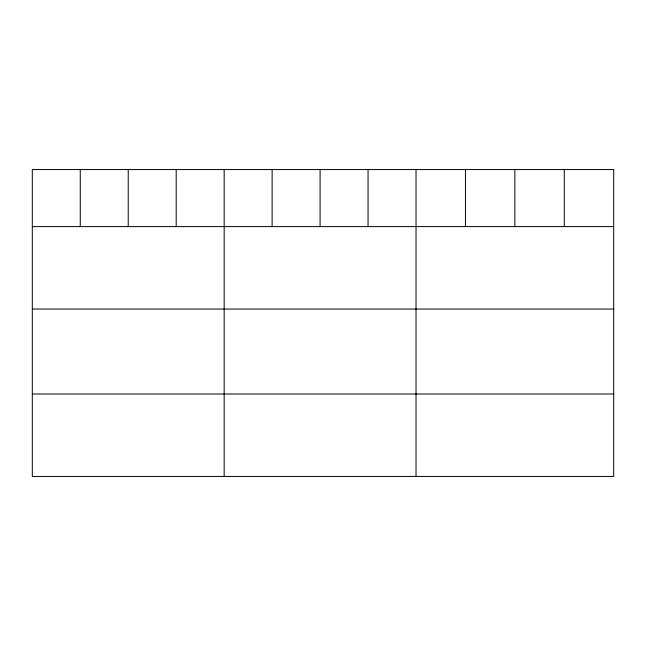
<?xml version="1.0" encoding="UTF-8"?>
<svg xmlns="http://www.w3.org/2000/svg" width="646" height="646" viewBox="0 0 646 646"><rect width="100%" height="100%" fill="white"/><g stroke="black" fill="none" stroke-linecap="round" stroke-linejoin="round"><path stroke-width="0.97" d="M613.7 226.601L613.7 476.441L32.3 476.441L32.3 169.559L613.7 169.559L613.7 226.601L32.3 226.601M32.3 309.046L613.7 309.046M32.3 393.995L613.7 393.995M564.281 169.559L564.281 226.601M514.862 169.559L514.862 226.601M465.443 169.559L465.443 226.601M416.024 169.559L416.024 476.441M368.058 169.559L368.058 226.601M320.093 169.559L320.093 226.601M272.127 169.559L272.127 226.601M224.162 169.559L224.162 476.441M176.196 169.559L176.196 226.601M128.231 169.559L128.231 226.601M80.266 169.559L80.266 226.601"/></g></svg>
